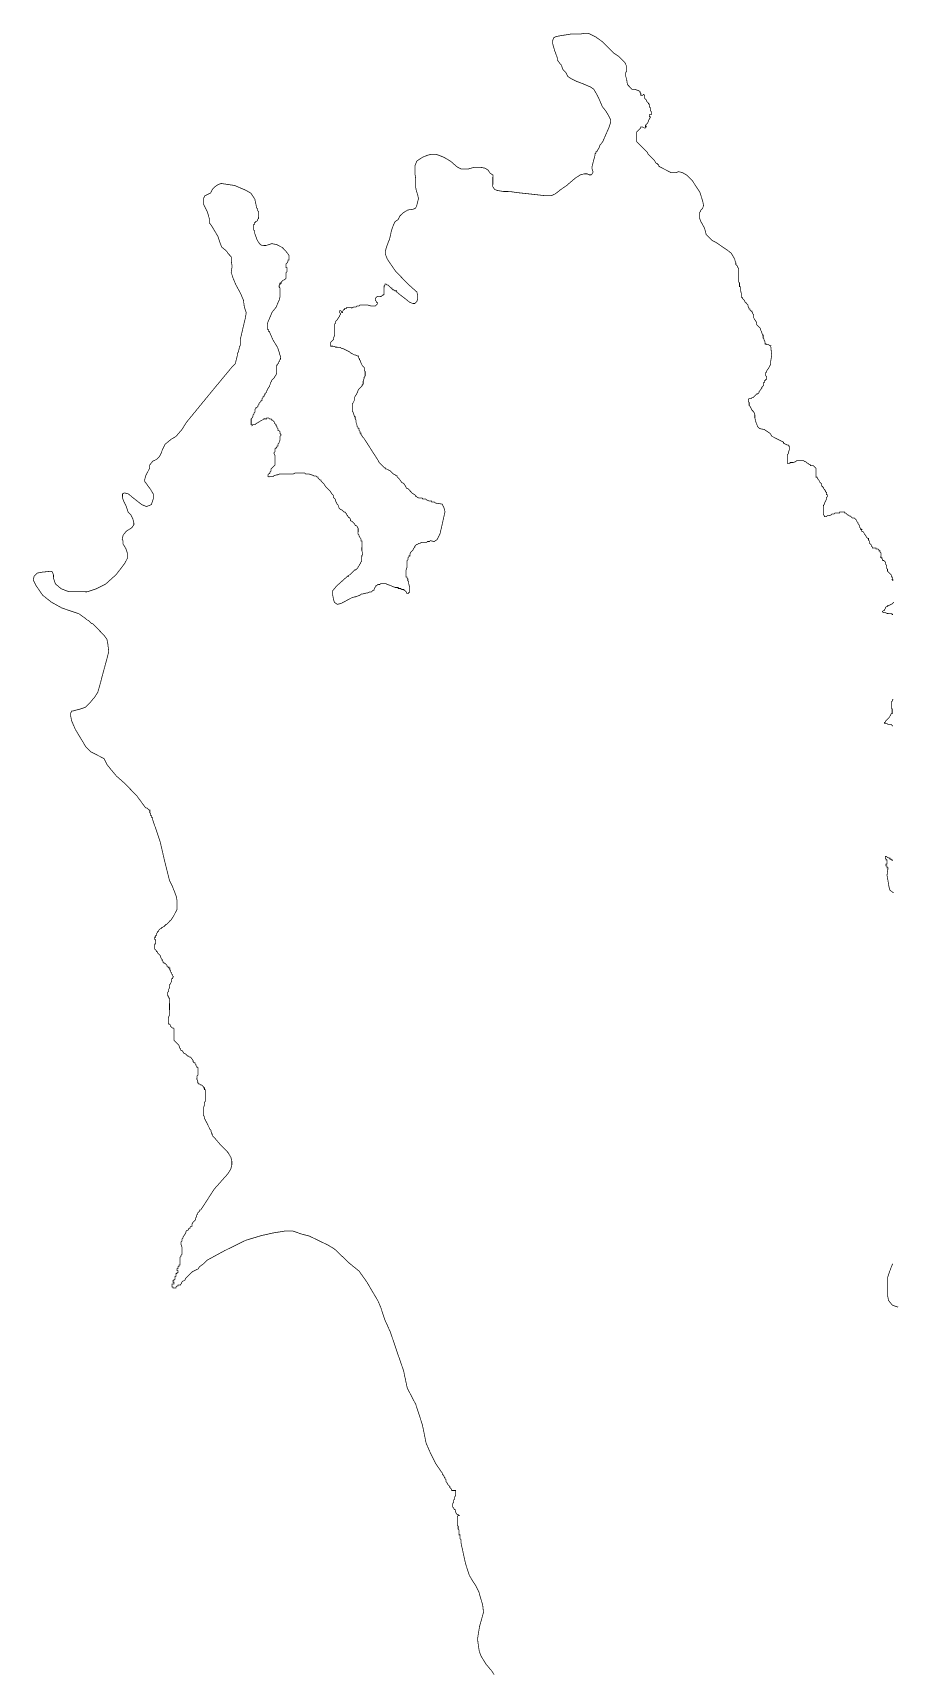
# Model space of a CAD drawing. Header units: metres. Extents: x 290190 to 339802, y 1811045 to 1991312.
# Drawn here: x 319819 to 323416, y 1824984 to 1831858 of the extents above; entities that cross this region are included whole.
import ezdxf

# ---------------------------------------------------------------- set-up
doc = ezdxf.new("R2010")
doc.units = ezdxf.units.M
doc.header["$MEASUREMENT"] = 0
doc.layers.add('HAZARDS LINE', color=1, linetype='Continuous')

msp = doc.modelspace()

# ---------------------------------------------------------------- linework, layer by layer
at = {"layer": 'HAZARDS LINE', "lineweight": 18, "const_width": 3.02}
for points in [[(321750.3, 1824985.9), (321739.7, 1825002.1), (321715.7, 1825030.5), (321695.8, 1825062.9), (321687.9, 1825083.1), (321684.1, 1825107.3), (321680.3, 1825135.6), (321688.7, 1825187.9), (321701.2, 1825232.2), (321705.3, 1825248.3), (321701.6, 1825280.5), (321693.7, 1825304.8), (321685.9, 1825333.1), (321673.9, 1825357.4), (321658, 1825381.7), (321646.1, 1825401.9), (321630.3, 1825450.4), (321610.9, 1825539.3), (321611, 1825551.4), (321607, 1825555.4), (321607.1, 1825571.6), (321603.1, 1825571.6), (321603.2, 1825591.8), (321599.2, 1825595.8), (321599.3, 1825607.9), (321595.3, 1825612), (321595.6, 1825648.3), (321599.7, 1825652.3), (321603.7, 1825652.2), (321599.7, 1825656.3), (321595.7, 1825656.3), (321591.7, 1825660.4), (321587.7, 1825668.5), (321587.8, 1825676.5), (321583.7, 1825676.6), (321579.8, 1825684.7), (321575.8, 1825688.7), (321575.9, 1825700.8), (321580, 1825708.9), (321580, 1825716.9), (321584.1, 1825720.9), (321584.2, 1825729), (321588.3, 1825737), (321588.4, 1825757.2), (321572.3, 1825757.3), (321572.3, 1825761.3), (321568.3, 1825765.4), (321564.3, 1825769.5), (321564.4, 1825773.5), (321560.4, 1825777.6), (321556.4, 1825781.6), (321552.4, 1825789.7), (321548.4, 1825793.8), (321548.5, 1825801.8), (321544.5, 1825805.9), (321544.5, 1825809.9), (321540.5, 1825814), (321540.5, 1825818), (321536.5, 1825822.1), (321532.5, 1825826.2), (321532.6, 1825830.2), (321504.7, 1825870.7), (321480.9, 1825919.3), (321465, 1825955.7), (321449.5, 1826032.4), (321421.9, 1826117.3), (321386.2, 1826186.1), (321370.7, 1826258.8), (321347, 1826327.5), (321315.5, 1826420.5), (321291.7, 1826473.1), (321276, 1826521.6), (321264.1, 1826549.9), (321216.4, 1826630.9), (321184.5, 1826675.5), (321144.4, 1826708.1), (321080.4, 1826769.1), (321052.3, 1826785.4), (320976, 1826822.3), (320943.8, 1826830.6), (320907.7, 1826843), (320875.4, 1826843.3), (320827, 1826835.6), (320774.5, 1826823.9), (320709.8, 1826804.3), (320620.8, 1826760.6), (320547.9, 1826720.9), (320539.8, 1826712.9), (320531.7, 1826704.9), (320515.5, 1826692.9), (320511.4, 1826684.9), (320487.1, 1826673), (320483, 1826669), (320479, 1826665), (320470.8, 1826657), (320466.8, 1826653), (320458.7, 1826645), (320454.6, 1826636.9), (320446.5, 1826633), (320442.4, 1826629), (320442.4, 1826624.9), (320438.3, 1826620.9), (320438.3, 1826616.9), (320426.2, 1826617), (320426.2, 1826613), (320422.1, 1826613), (320418.1, 1826609), (320418, 1826605), (320405.9, 1826605.1), (320406, 1826609.1), (320401.9, 1826609.1), (320402, 1826621.2), (320410.1, 1826621.2), (320410.2, 1826629.2), (320406.1, 1826629.2), (320406.2, 1826637.3), (320410.2, 1826637.3), (320410.3, 1826641.3), (320414.3, 1826641.3), (320414.4, 1826653.4), (320418.4, 1826653.3), (320418.5, 1826665.4), (320422.5, 1826665.4), (320422.6, 1826669.4), (320426.6, 1826669.4), (320426.7, 1826677.5), (320422.6, 1826677.5), (320422.7, 1826685.6), (320426.7, 1826685.5), (320426.8, 1826693.6), (320430.8, 1826693.6), (320430.9, 1826701.6), (320434.9, 1826701.6), (320435.2, 1826733.8), (320439.2, 1826737.8), (320439.3, 1826741.9), (320443.3, 1826745.9), (320443.5, 1826774.1), (320439.6, 1826786.2), (320439.7, 1826798.3), (320443.8, 1826802.3), (320443.8, 1826810.4), (320447.9, 1826814.4), (320447.9, 1826818.4), (320456.1, 1826830.4), (320460.2, 1826838.5), (320460.2, 1826842.5), (320464.3, 1826846.5), (320468.3, 1826846.5), (320472.4, 1826854.5), (320476.4, 1826854.5), (320476.5, 1826858.5), (320480.5, 1826862.5), (320484.6, 1826862.5), (320484.6, 1826870.5), (320488.7, 1826878.6), (320492.8, 1826882.6), (320500.9, 1826890.6), (320501, 1826898.6), (320505.1, 1826906.7), (320505.1, 1826910.7), (320509.1, 1826914.7), (320509.2, 1826918.7), (320513.2, 1826922.7), (320517.3, 1826926.7), (320517.3, 1826930.7), (320521.4, 1826930.7), (320578.5, 1827019), (320635.4, 1827083), (320647.7, 1827103.1), (320651.8, 1827119.2), (320652, 1827135.3), (320648.1, 1827151.5), (320636.1, 1827171.7), (320620.1, 1827188), (320604.1, 1827204.2), (320580.2, 1827232.6), (320572.2, 1827240.8), (320572.2, 1827244.8), (320568.2, 1827248.8), (320568.2, 1827252.9), (320564.3, 1827261), (320564.3, 1827265), (320560.3, 1827269.1), (320548.4, 1827293.4), (320544.4, 1827301.4), (320540.4, 1827305.5), (320540.5, 1827309.5), (320536.5, 1827313.6), (320536.5, 1827321.7), (320532.6, 1827329.8), (320532.8, 1827358), (320536.9, 1827370), (320537, 1827382.1), (320541.1, 1827386.1), (320541.5, 1827434.5), (320537.4, 1827434.5), (320537.5, 1827442.6), (320533.5, 1827442.6), (320533.5, 1827446.7), (320529.5, 1827450.7), (320525.5, 1827454.8), (320521.5, 1827454.8), (320517.5, 1827458.9), (320513.4, 1827458.9), (320513.5, 1827463), (320509.4, 1827463), (320509.5, 1827471), (320505.5, 1827479.1), (320505.6, 1827491.2), (320509.7, 1827495.2), (320509.9, 1827527.5), (320505.9, 1827527.5), (320505.9, 1827531.6), (320501.9, 1827535.6), (320502, 1827539.6), (320498, 1827543.7), (320498, 1827547.7), (320494, 1827547.8), (320490, 1827551.8), (320490, 1827555.9), (320482, 1827568), (320478, 1827572.1), (320474, 1827572.1), (320470, 1827576.2), (320466, 1827576.2), (320458, 1827584.3), (320450, 1827588.4), (320446, 1827596.5), (320438, 1827600.6), (320438, 1827604.7), (320434, 1827608.7), (320430.1, 1827620.8), (320426.1, 1827624.9), (320418.1, 1827633), (320414.1, 1827637.1), (320410.1, 1827641.2), (320410.4, 1827689.5), (320406.4, 1827693.6), (320402.4, 1827693.6), (320394.4, 1827701.8), (320394.4, 1827705.8), (320390.4, 1827709.9), (320386.4, 1827709.9), (320386.6, 1827738.1), (320390.7, 1827746.1), (320391.3, 1827818.7), (320387.3, 1827818.7), (320387.3, 1827826.8), (320383.3, 1827826.8), (320383.4, 1827843), (320387.5, 1827847), (320387.6, 1827855), (320391.7, 1827863), (320391.7, 1827875.1), (320395.8, 1827879.1), (320399.9, 1827891.2), (320400, 1827899.3), (320404, 1827899.2), (320404.1, 1827903.3), (320408.1, 1827907.3), (320404.1, 1827911.3), (320404.2, 1827915.4), (320400.2, 1827919.4), (320400.2, 1827923.5), (320396.2, 1827927.5), (320396.3, 1827935.6), (320392.2, 1827935.6), (320392.3, 1827943.7), (320388.3, 1827943.7), (320388.3, 1827947.7), (320384.3, 1827947.8), (320380.3, 1827951.8), (320380.3, 1827955.9), (320376.3, 1827959.9), (320372.3, 1827964), (320368.3, 1827964), (320368.3, 1827968.1), (320364.3, 1827968.1), (320364.3, 1827972.1), (320360.3, 1827976.2), (320360.3, 1827980.2), (320356.3, 1827984.3), (320352.4, 1827992.4), (320352.4, 1827996.4), (320348.4, 1828000.5), (320340.4, 1828008.6), (320340.4, 1828012.6), (320336.4, 1828012.7), (320336.4, 1828016.7), (320332.4, 1828020.7), (320328.4, 1828024.8), (320328.6, 1828045), (320332.6, 1828044.9), (320332.7, 1828061.1), (320328.7, 1828065.1), (320328.8, 1828073.2), (320332.8, 1828073.2), (320332.9, 1828081.2), (320336.9, 1828081.2), (320337, 1828089.2), (320341.1, 1828093.2), (320341.1, 1828097.3), (320345.1, 1828097.2), (320345.2, 1828101.3), (320349.2, 1828105.3), (320353.3, 1828109.3), (320357.3, 1828109.2), (320357.3, 1828113.3), (320361.4, 1828113.2), (320365.4, 1828117.2), (320369.5, 1828117.2), (320369.5, 1828121.2), (320373.5, 1828121.2), (320373.6, 1828125.2), (320377.6, 1828125.2), (320381.7, 1828129.2), (320389.8, 1828137.2), (320389.8, 1828141.2), (320393.8, 1828141.2), (320397.9, 1828145.2), (320410.2, 1828165.3), (320414.2, 1828173.3), (320422.4, 1828189.4), (320422.7, 1828225.7), (320418.8, 1828245.8), (320403, 1828286.3), (320391.1, 1828310.6), (320371.6, 1828387.3), (320352.1, 1828472.1), (320320.6, 1828565.1), (320320.6, 1828573.2), (320316.6, 1828573.2), (320316.7, 1828581.3), (320312.7, 1828581.3), (320312.7, 1828589.4), (320308.7, 1828593.4), (320308.8, 1828605.5), (320304.8, 1828605.6), (320300.8, 1828609.6), (320296.8, 1828613.7), (320292.8, 1828613.7), (320288.8, 1828617.8), (320252.9, 1828666.4), (320200.9, 1828719.3), (320168.8, 1828747.7), (320144.9, 1828776.1), (320128.9, 1828796.4), (320117, 1828820.7), (320101, 1828828.9), (320076.9, 1828841.2), (320060.8, 1828849.4), (320040.8, 1828869.7), (320028.9, 1828889.9), (319997, 1828942.6), (319981.2, 1828979), (319977.3, 1828999.2), (319977.4, 1829011.3), (319981.5, 1829019.3), (319985.6, 1829019.3), (319997.7, 1829023.2), (320013.8, 1829027.1), (320038.1, 1829035), (320058.4, 1829055), (320078.7, 1829079), (320091, 1829099.1), (320099.3, 1829127.3), (320107.6, 1829159.4), (320128.3, 1829235.9), (320136.7, 1829268.1), (320132.9, 1829300.3), (320129, 1829320.5), (320117, 1829336.8), (320073.1, 1829381.5), (320069.1, 1829385.5), (320065, 1829385.5), (320057, 1829393.7), (320053, 1829397.7), (320045, 1829401.8), (320041, 1829405.9), (320012.9, 1829426.3), (319964.7, 1829442.8), (319940.6, 1829451), (319896.4, 1829475.6), (319860.4, 1829504.1), (319832.5, 1829544.6), (319820.6, 1829568.9), (319824.7, 1829585), (319836.9, 1829597), (319857.1, 1829600.9), (319893.4, 1829604.6), (319897.4, 1829604.6), (319901.4, 1829600.5), (319905.4, 1829588.4), (319905.3, 1829576.3), (319913.2, 1829552), (319937.2, 1829531.7), (319969.3, 1829519.3), (320045.9, 1829518.7), (320082.3, 1829530.6), (320122.8, 1829550.4), (320167.4, 1829590.4), (320204.1, 1829638.4), (320216.4, 1829662.5), (320216.4, 1829674.6), (320208.6, 1829698.9), (320196.6, 1829719.1), (320196.7, 1829731.2), (320192.8, 1829739.3), (320196.9, 1829755.4), (320209.1, 1829771.5), (320233.5, 1829787.4), (320241.6, 1829799.4), (320241.7, 1829807.5), (320237.8, 1829823.6), (320229.8, 1829839.8), (320217.8, 1829852), (320210, 1829876.3), (320198.1, 1829900.6), (320194.1, 1829912.7), (320194.3, 1829928.8), (320202.4, 1829932.8), (320218.4, 1829928.6), (320238.5, 1829912.3), (320274.5, 1829883.8), (320294.6, 1829875.6), (320314.8, 1829883.5), (320323.1, 1829907.6), (320323.2, 1829927.8), (320311.3, 1829948), (320287.4, 1829980.5), (320287.4, 1829988.5), (320291.6, 1830004.6), (320308, 1830036.8), (320308.1, 1830048.9), (320320.3, 1830064.9), (320336.5, 1830072.8), (320348.7, 1830084.8), (320356.9, 1830100.9), (320361, 1830112.9), (320373.3, 1830137), (320397.6, 1830157), (320417.9, 1830168.9), (320442.3, 1830197), (320462.7, 1830229.1), (320564.4, 1830353.2), (320654, 1830461.4), (320666.1, 1830473.4), (320674.5, 1830505.6), (320674.5, 1830513.6), (320678.6, 1830521.7), (320682.8, 1830537.8), (320682.8, 1830541.8), (320686.9, 1830549.8), (320687.1, 1830574), (320707.9, 1830662.6), (320712.2, 1830686.7), (320704.3, 1830711), (320700.5, 1830739.2), (320688.6, 1830767.5), (320668.7, 1830804), (320656.9, 1830832.3), (320649, 1830856.5), (320653.2, 1830880.7), (320649.4, 1830904.9), (320649.5, 1830921), (320637.5, 1830933.2), (320629.5, 1830945.4), (320609.5, 1830961.7), (320601.6, 1830981.9), (320593.7, 1831006.1), (320569.9, 1831046.6), (320557.9, 1831062.9), (320558, 1831079), (320550.2, 1831107.3), (320534.3, 1831139.7), (320534.6, 1831167.9), (320538.6, 1831175.9), (320546.7, 1831179.9), (320562.9, 1831187.8), (320571.1, 1831203.9), (320583.3, 1831215.9), (320595.5, 1831223.8), (320607.6, 1831227.8), (320664, 1831219.3), (320712.2, 1831198.7), (320732.2, 1831186.5), (320748.2, 1831162.2), (320755.9, 1831125.8), (320759.9, 1831121.8), (320759.9, 1831113.7), (320763.9, 1831109.6), (320763.6, 1831081.4), (320759.6, 1831077.4), (320759.5, 1831073.4), (320755.5, 1831069.4), (320751.5, 1831069.4), (320751.4, 1831065.4), (320747.4, 1831065.4), (320747.3, 1831057.3), (320743.3, 1831057.4), (320743.1, 1831033.2), (320747.1, 1831029.1), (320747, 1831021.1), (320758.9, 1830988.7), (320770.8, 1830972.5), (320778.9, 1830968.4), (320795, 1830968.3), (320819.2, 1830976.1), (320839.4, 1830972), (320863.5, 1830959.7), (320875.5, 1830947.5), (320891.4, 1830927.2), (320891.3, 1830907), (320887.2, 1830907.1), (320887.2, 1830903), (320883.1, 1830895), (320879, 1830891), (320878.9, 1830874.9), (320882.9, 1830874.9), (320882.8, 1830858.7), (320878.8, 1830854.7), (320878.6, 1830830.5), (320874.5, 1830826.5), (320866.4, 1830822.6), (320858.3, 1830814.6), (320858.3, 1830810.5), (320854.2, 1830810.6), (320854.2, 1830806.5), (320850.2, 1830806.6), (320850.1, 1830794.5), (320854.1, 1830790.4), (320853.8, 1830754.1), (320849.6, 1830738), (320845.5, 1830730), (320837.3, 1830709.9), (320821, 1830689.9), (320800.5, 1830641.7), (320800.3, 1830617.5), (320804.3, 1830617.4), (320804.3, 1830609.4), (320808.3, 1830609.4), (320824.1, 1830572.9), (320844, 1830540.5), (320851.9, 1830516.3), (320851.9, 1830512.2), (320855.8, 1830504.2), (320855.7, 1830492.1), (320851.7, 1830488.1), (320851.7, 1830484), (320847.6, 1830480), (320847.6, 1830476), (320843.5, 1830472), (320843.5, 1830468), (320839.4, 1830468), (320839.1, 1830431.7), (320835.1, 1830423.7), (320831, 1830419.7), (320831, 1830415.7), (320826.9, 1830411.7), (320818.8, 1830403.7), (320818.7, 1830399.6), (320814.7, 1830395.6), (320814.6, 1830391.6), (320810.6, 1830383.6), (320810.5, 1830379.5), (320806.5, 1830375.5), (320802.4, 1830367.5), (320798.3, 1830359.5), (320798.2, 1830355.4), (320794.2, 1830351.4), (320790.1, 1830347.4), (320790.1, 1830343.4), (320786, 1830339.4), (320786, 1830335.4), (320782, 1830335.4), (320781.9, 1830331.4), (320777.9, 1830327.4), (320777.8, 1830319.3), (320773.8, 1830319.3), (320773.7, 1830315.3), (320769.7, 1830311.3), (320765.6, 1830307.3), (320765.6, 1830303.3), (320761.5, 1830299.3), (320761.5, 1830295.3), (320757.4, 1830291.3), (320753.4, 1830291.3), (320753.4, 1830287.3), (320749.3, 1830283.3), (320749.2, 1830271.2), (320745.1, 1830267.2), (320745.1, 1830263.1), (320741, 1830259.1), (320741, 1830255.1), (320736.9, 1830247.1), (320732.9, 1830243.1), (320732.7, 1830218.9), (320736.7, 1830218.8), (320736.7, 1830214.8), (320740.7, 1830218.8), (320748.8, 1830218.8), (320752.9, 1830222.7), (320760.9, 1830226.7), (320773.1, 1830234.7), (320781.2, 1830238.7), (320785.3, 1830242.7), (320797.4, 1830242.6), (320797.4, 1830246.6), (320805.4, 1830246.5), (320809.4, 1830242.5), (320817.5, 1830242.4), (320817.5, 1830238.4), (320821.5, 1830238.3), (320825.5, 1830234.3), (320829.5, 1830230.2), (320829.5, 1830226.2), (320837.5, 1830218.1), (320837.4, 1830214), (320841.4, 1830210), (320841.4, 1830205.9), (320845.4, 1830201.9), (320845.3, 1830193.8), (320849.4, 1830193.8), (320853.4, 1830189.7), (320853.3, 1830181.6), (320857.3, 1830177.6), (320857.3, 1830173.5), (320853.2, 1830169.5), (320853.1, 1830153.4), (320849, 1830141.4), (320844.9, 1830137.4), (320844.8, 1830129.3), (320840.8, 1830129.3), (320840.8, 1830125.3), (320836.7, 1830121.3), (320836.7, 1830117.3), (320832.6, 1830117.3), (320832.5, 1830105.2), (320828.5, 1830101.2), (320828.5, 1830097.2), (320832.4, 1830089.1), (320832.1, 1830048.8), (320828, 1830044.8), (320819.9, 1830036.8), (320815.9, 1830032.8), (320815.8, 1830024.7), (320811.7, 1830020.7), (320811.7, 1830016.7), (320807.6, 1830012.7), (320803.6, 1830008.7), (320803.5, 1830000.6), (320807.5, 1830000.6), (320823.7, 1830000.5), (320827.7, 1830004.5), (320839.8, 1830008.4), (320843.9, 1830008.4), (320852, 1830012.3), (320908.4, 1830011.9), (320916.5, 1830015.8), (320956.8, 1830015.5), (320960.8, 1830011.5), (320976.9, 1830011.3), (320989, 1830007.2), (320997, 1830003.1), (321005.1, 1830003.1), (321009.1, 1829999), (321013.1, 1829999), (321013.1, 1829994.9), (321017.1, 1829990.9), (321021.1, 1829986.8), (321025.1, 1829986.8), (321025.1, 1829982.7), (321033.1, 1829974.6), (321037.1, 1829970.6), (321045, 1829958.4), (321053, 1829950.3), (321057, 1829946.2), (321061, 1829942.1), (321065, 1829938.1), (321069, 1829930), (321073, 1829925.9), (321077, 1829921.9), (321076.9, 1829913.8), (321080.9, 1829909.7), (321084.9, 1829905.7), (321084.9, 1829901.6), (321092.8, 1829885.4), (321096.8, 1829881.4), (321100.8, 1829869.3), (321104.8, 1829865.2), (321112.8, 1829861.1), (321120.8, 1829853), (321124.8, 1829852.9), (321132.8, 1829844.8), (321132.8, 1829840.8), (321136.8, 1829836.7), (321140.8, 1829828.6), (321144.8, 1829828.6), (321148.8, 1829820.5), (321148.7, 1829816.5), (321156.8, 1829812.4), (321160.8, 1829808.3), (321164.8, 1829804.2), (321168.7, 1829796.2), (321172.8, 1829796.1), (321176.8, 1829792.1), (321180.7, 1829784), (321180.7, 1829779.9), (321180.6, 1829767.8), (321180.5, 1829759.8), (321184.5, 1829755.7), (321184.5, 1829751.7), (321192.5, 1829739.5), (321192.4, 1829731.5), (321196.4, 1829731.4), (321196.4, 1829723.4), (321196.3, 1829719.3), (321196.3, 1829715.3), (321196.2, 1829707.2), (321196.1, 1829695.1), (321196.1, 1829691.1), (321200, 1829679), (321200, 1829675), (321196, 1829671), (321195.9, 1829658.9), (321195.8, 1829654.8), (321195.8, 1829650.8), (321195.8, 1829646.8), (321191.7, 1829642.8), (321191.7, 1829638.7), (321187.6, 1829634.7), (321183.5, 1829626.7), (321179.5, 1829622.7), (321179.4, 1829618.7), (321175.4, 1829614.7), (321171.3, 1829610.7), (321167.3, 1829610.7), (321163.2, 1829606.7), (321159.1, 1829602.7), (321155.1, 1829598.7), (321147, 1829590.7), (321138.9, 1829586.7), (321138.8, 1829582.7), (321134.8, 1829582.7), (321090.1, 1829542.8), (321073.9, 1829522.7), (321073.7, 1829506.6), (321077.6, 1829486.4), (321081.5, 1829474.3), (321093.6, 1829466.2), (321109.7, 1829470.1), (321146.2, 1829489.9), (321154.3, 1829493.9), (321166.4, 1829497.8), (321170.4, 1829497.8), (321190.6, 1829505.7), (321194.7, 1829509.7), (321198.7, 1829509.7), (321214.9, 1829513.6), (321218.9, 1829513.5), (321227, 1829517.5), (321231, 1829517.5), (321235.1, 1829517.4), (321239.1, 1829521.4), (321243.2, 1829525.4), (321247.2, 1829525.4), (321247.2, 1829529.4), (321251.3, 1829537.5), (321255.4, 1829541.5), (321255.4, 1829545.5), (321259.5, 1829545.5), (321263.5, 1829549.5), (321267.6, 1829549.4), (321271.6, 1829549.4), (321275.6, 1829553.4), (321279.7, 1829553.4), (321283.7, 1829553.4), (321287.7, 1829553.3), (321291.8, 1829553.3), (321295.8, 1829553.3), (321303.8, 1829549.2), (321315.9, 1829545), (321336, 1829536.8), (321348.1, 1829536.7), (321348, 1829532.7), (321356.1, 1829532.6), (321360.1, 1829532.6), (321360.1, 1829528.6), (321364.1, 1829528.5), (321372.2, 1829528.5), (321372.2, 1829524.4), (321376.2, 1829524.4), (321380.2, 1829520.3), (321384.2, 1829516.3), (321384.2, 1829512.2), (321388.2, 1829512.2), (321392.2, 1829512.2), (321392.3, 1829516.2), (321396.3, 1829516.2), (321396.3, 1829520.2), (321396.4, 1829524.2), (321396.4, 1829528.3), (321396.4, 1829536.3), (321392.5, 1829552.5), (321392.6, 1829556.5), (321392.6, 1829560.6), (321388.6, 1829564.6), (321388.6, 1829568.7), (321388.7, 1829572.7), (321384.7, 1829576.7), (321384.7, 1829580.8), (321380.7, 1829580.8), (321380.7, 1829584.8), (321380.7, 1829588.9), (321380.8, 1829592.9), (321380.8, 1829596.9), (321380.9, 1829609), (321385, 1829621.1), (321385.2, 1829641.2), (321385.2, 1829649.3), (321389.3, 1829653.3), (321389.3, 1829657.3), (321389.4, 1829661.4), (321393.4, 1829665.4), (321393.5, 1829669.4), (321397.5, 1829669.4), (321397.6, 1829677.4), (321401.6, 1829685.5), (321409.8, 1829693.5), (321413.9, 1829701.5), (321417.9, 1829705.5), (321418, 1829709.5), (321422, 1829713.5), (321426.1, 1829717.5), (321430.1, 1829717.5), (321434.2, 1829721.5), (321438.2, 1829721.5), (321446.3, 1829725.4), (321450.3, 1829725.4), (321454.4, 1829725.4), (321458.4, 1829725.3), (321462.4, 1829725.3), (321466.5, 1829725.3), (321470.5, 1829729.3), (321478.6, 1829729.2), (321482.6, 1829733.2), (321498.7, 1829729.1), (321510.9, 1829737), (321523.2, 1829761.1), (321531.5, 1829797.3), (321544.1, 1829853.7), (321540.2, 1829869.8), (321532.2, 1829886), (321504, 1829890.3), (321500, 1829894.3), (321496, 1829894.4), (321487.9, 1829894.4), (321488, 1829898.5), (321479.9, 1829898.5), (321467.9, 1829902.7), (321463.9, 1829906.7), (321459.8, 1829906.8), (321455.8, 1829906.8), (321451.8, 1829906.8), (321447.8, 1829910.9), (321443.7, 1829910.9), (321439.7, 1829910.9), (321435.7, 1829911), (321427.6, 1829915.1), (321423.6, 1829919.1), (321419.6, 1829919.2), (321419.6, 1829923.2), (321407.6, 1829931.4), (321403.6, 1829935.4), (321399.6, 1829939.5), (321391.6, 1829947.6), (321387.6, 1829951.7), (321383.6, 1829951.7), (321379.6, 1829959.8), (321371.7, 1829972), (321363.6, 1829976), (321351.7, 1829992.3), (321343.7, 1830000.4), (321343.7, 1830004.4), (321339.7, 1830004.5), (321335.7, 1830008.5), (321327.6, 1830012.6), (321315.6, 1830024.8), (321307.6, 1830028.9), (321299.6, 1830033), (321295.5, 1830033), (321295.6, 1830037.1), (321291.5, 1830037.1), (321279.6, 1830049.3), (321275.6, 1830053.3), (321271.6, 1830057.4), (321267.6, 1830061.5), (321263.6, 1830069.6), (321211.8, 1830150.6), (321203.9, 1830162.8), (321199.9, 1830166.8), (321191.9, 1830179), (321191.9, 1830183), (321187.9, 1830183), (321188, 1830191.1), (321184, 1830195.2), (321184, 1830203.2), (321180, 1830203.3), (321180, 1830207.3), (321176, 1830211.4), (321176.1, 1830215.4), (321172.1, 1830227.5), (321172.2, 1830235.6), (321168.2, 1830243.7), (321168.2, 1830247.7), (321168.3, 1830251.7), (321164.2, 1830251.8), (321164.3, 1830255.8), (321160.3, 1830267.9), (321156.4, 1830276), (321156.4, 1830280), (321156.4, 1830284.1), (321156.5, 1830288.1), (321156.5, 1830292.1), (321156.5, 1830296.2), (321156.6, 1830304.2), (321160.7, 1830312.3), (321164.8, 1830320.3), (321164.8, 1830328.4), (321169, 1830340.4), (321173, 1830344.4), (321177.1, 1830352.5), (321181.3, 1830364.5), (321185.3, 1830368.5), (321193.4, 1830376.5), (321197.5, 1830380.5), (321197.5, 1830384.5), (321201.6, 1830388.5), (321201.6, 1830392.6), (321201.7, 1830400.6), (321205.8, 1830412.7), (321205.9, 1830416.7), (321209.9, 1830420.7), (321210, 1830428.8), (321210, 1830436.9), (321210.1, 1830440.9), (321206.1, 1830445), (321206.1, 1830449), (321206.2, 1830457.1), (321202.2, 1830461.1), (321198.2, 1830465.2), (321194.2, 1830473.3), (321190.2, 1830481.4), (321190.3, 1830485.4), (321186.3, 1830489.5), (321186.3, 1830493.5), (321182.3, 1830497.6), (321182.3, 1830501.6), (321182.4, 1830505.6), (321178.3, 1830505.6), (321170.3, 1830509.7), (321166.3, 1830509.8), (321158.2, 1830513.9), (321150.2, 1830518), (321146.2, 1830522), (321130.2, 1830530.2), (321114.1, 1830538.4), (321110.1, 1830538.4), (321106.1, 1830542.5), (321102, 1830542.5), (321094, 1830542.6), (321089.9, 1830542.6), (321085.9, 1830542.7), (321081.9, 1830546.7), (321073.9, 1830546.8), (321069.8, 1830546.8), (321065.8, 1830546.9), (321065.8, 1830550.9), (321065.9, 1830554.9), (321065.9, 1830558.9), (321065.9, 1830563), (321070, 1830567), (321074, 1830571), (321078.1, 1830575), (321078.2, 1830583), (321082.3, 1830591.1), (321082.3, 1830595.1), (321082.3, 1830599.1), (321082.4, 1830603.2), (321082.4, 1830607.2), (321082.4, 1830611.2), (321082.5, 1830615.3), (321082.5, 1830619.3), (321082.5, 1830623.3), (321082.5, 1830627.4), (321082.6, 1830631.4), (321082.6, 1830639.4), (321086.7, 1830643.4), (321086.8, 1830651.5), (321090.8, 1830655.5), (321094.9, 1830659.5), (321099, 1830667.5), (321103.1, 1830671.5), (321103.1, 1830675.6), (321107.1, 1830679.6), (321107.2, 1830683.6), (321103.2, 1830687.7), (321103.2, 1830691.7), (321103.2, 1830695.7), (321107.3, 1830695.7), (321111.3, 1830691.6), (321111.2, 1830687.6), (321115.3, 1830687.6), (321115.3, 1830691.6), (321119.4, 1830699.6), (321123.4, 1830699.6), (321123.5, 1830703.6), (321131.5, 1830703.6), (321131.6, 1830707.6), (321135.6, 1830707.6), (321139.6, 1830707.5), (321147.7, 1830707.5), (321155.7, 1830707.4), (321163.8, 1830711.4), (321167.9, 1830711.3), (321171.9, 1830711.3), (321176, 1830715.3), (321180, 1830715.3), (321184, 1830715.2), (321188.1, 1830719.2), (321192.1, 1830719.2), (321196.1, 1830719.2), (321200.2, 1830719.2), (321204.2, 1830719.1), (321208.2, 1830719.1), (321212.3, 1830719.1), (321216.3, 1830719), (321220.3, 1830719), (321236.4, 1830714.8), (321244.5, 1830714.8), (321248.5, 1830714.7), (321252.5, 1830714.7), (321256.6, 1830718.7), (321260.7, 1830722.7), (321260.7, 1830726.7), (321260.7, 1830730.8), (321256.7, 1830730.8), (321256.7, 1830734.8), (321252.7, 1830738.9), (321252.8, 1830742.9), (321252.8, 1830747), (321256.9, 1830751), (321260.9, 1830755), (321264.9, 1830754.9), (321269, 1830754.9), (321273, 1830754.9), (321277, 1830754.8), (321281.1, 1830758.8), (321285.1, 1830758.8), (321285.2, 1830762.8), (321289.2, 1830762.8), (321289.2, 1830766.8), (321289.3, 1830770.9), (321289.3, 1830774.9), (321289.4, 1830787), (321289.4, 1830791), (321289.5, 1830795.1), (321289.5, 1830799.1), (321293.5, 1830803.1), (321293.6, 1830807.1), (321297.6, 1830807.1), (321301.6, 1830803), (321305.6, 1830803), (321309.6, 1830798.9), (321313.6, 1830794.9), (321317.6, 1830790.8), (321321.7, 1830790.8), (321321.6, 1830786.7), (321325.6, 1830782.7), (321329.7, 1830782.6), (321333.7, 1830778.6), (321337.7, 1830778.5), (321341.7, 1830778.5), (321341.7, 1830774.5), (321345.7, 1830770.4), (321397.8, 1830729.7), (321409.8, 1830725.6), (321417.9, 1830725.5), (321426, 1830733.5), (321430.1, 1830745.6), (321430.2, 1830757.7), (321426.3, 1830773.8), (321394.3, 1830802.3), (321338.3, 1830859.2), (321310.4, 1830899.7), (321302.5, 1830911.9), (321294.6, 1830932.1), (321294.7, 1830944.2), (321298.8, 1830960.3), (321302.9, 1830972.3), (321311.2, 1830992.4), (321315.3, 1831008.5), (321319.5, 1831028.7), (321327.8, 1831052.8), (321335.9, 1831068.8), (321348.1, 1831076.8), (321356.3, 1831092.9), (321368.5, 1831104.9), (321388.7, 1831116.8), (321412.9, 1831120.6), (321421, 1831124.6), (321425.1, 1831132.6), (321433.4, 1831164.8), (321429.5, 1831181), (321425.6, 1831193.1), (321421.7, 1831209.3), (321422, 1831245.6), (321418.1, 1831269.8), (321418.3, 1831285.9), (321418.4, 1831302), (321426.6, 1831322.1), (321450.9, 1831338.1), (321471.1, 1831346), (321487.3, 1831349.9), (321507.5, 1831349.7), (321519.5, 1831345.6), (321539.6, 1831337.4), (321567.7, 1831321), (321595.7, 1831296.6), (321611.8, 1831288.4), (321640, 1831288.2), (321668.3, 1831296), (321692.5, 1831295.8), (321712.6, 1831291.6), (321724.6, 1831283.5), (321732.6, 1831271.3), (321744.6, 1831263.2), (321744.5, 1831251.1), (321744.4, 1831230.9), (321744.2, 1831214.8), (321752.2, 1831202.6), (321764.3, 1831198.5), (321788.4, 1831194.3), (321816.6, 1831194.1), (321844.8, 1831189.8), (321885.1, 1831185.5), (321925.4, 1831181.1), (321961.6, 1831176.8), (321989.8, 1831176.6), (322006, 1831184.5), (322026.3, 1831200.5), (322054.7, 1831220.4), (322087.1, 1831248.4), (322111.4, 1831264.3), (322127.6, 1831268.2), (322139.7, 1831268.1), (322147.7, 1831264), (322155.8, 1831264), (322159.8, 1831268), (322163.9, 1831276), (322160, 1831288.1), (322160.1, 1831300.2), (322172.6, 1831348.5), (322172.6, 1831352.5), (322176.7, 1831356.5), (322176.7, 1831360.6), (322180.7, 1831360.5), (322180.8, 1831364.6), (322188.9, 1831376.6), (322193, 1831388.7), (322197.1, 1831392.7), (322205.3, 1831404.7), (322229.9, 1831460.9), (322238.1, 1831485.1), (322238.2, 1831493.1), (322230.3, 1831509.3), (322218.3, 1831529.6), (322202.4, 1831549.9), (322190.5, 1831578.2), (322178.6, 1831602.4), (322166.7, 1831622.7), (322154.6, 1831630.9), (322126.5, 1831643.2), (322094.4, 1831655.5), (322070.3, 1831667.8), (322058.2, 1831676), (322050.3, 1831692.2), (322038.3, 1831704.3), (322030.4, 1831724.6), (322026.4, 1831728.6), (322014.4, 1831744.8), (322014.5, 1831752.9), (322002.7, 1831785.3), (321994.8, 1831813.5), (321994.9, 1831825.6), (321999, 1831837.7), (322007.1, 1831841.7), (322023.3, 1831845.6), (322071.7, 1831853.3), (322108, 1831853), (322132.2, 1831856.8), (322144.3, 1831856.7), (322152.3, 1831852.6), (322176.4, 1831840.3), (322204.5, 1831820), (322224.5, 1831799.6), (322248.5, 1831775.3), (322272.5, 1831758.9), (322292.5, 1831738.6), (322296.5, 1831734.6), (322300.5, 1831726.5), (322304.5, 1831718.4), (322304.3, 1831702.3), (322304.3, 1831698.2), (322300.2, 1831690.2), (322300.1, 1831678.1), (322304.1, 1831666), (322307.9, 1831641.7), (322323.9, 1831625.5), (322327.9, 1831621.4), (322340, 1831621.3), (322352, 1831617.2), (322360.1, 1831613.1), (322360, 1831609.1), (322364, 1831605), (322364, 1831601), (322364, 1831597), (322368, 1831596.9), (322372, 1831596.9), (322376.1, 1831600.9), (322380.1, 1831596.8), (322380.1, 1831592.8), (322380, 1831588.8), (322380, 1831584.7), (322384, 1831580.7), (322388, 1831576.6), (322388, 1831572.6), (322392, 1831568.5), (322396, 1831564.5), (322395.9, 1831560.4), (322400, 1831560.4), (322399.9, 1831552.3), (322399.9, 1831548.3), (322403.9, 1831544.2), (322403.8, 1831540.2), (322403.8, 1831536.2), (322403.8, 1831532.1), (322407.8, 1831528.1), (322407.7, 1831524), (322407.7, 1831520), (322407.7, 1831516), (322403.7, 1831516), (322399.6, 1831516), (322399.6, 1831512), (322399.6, 1831508), (322403.6, 1831508), (322403.6, 1831503.9), (322399.5, 1831499.9), (322399.5, 1831495.9), (322395.4, 1831491.9), (322395.4, 1831487.9), (322391.3, 1831479.8), (322387.2, 1831475.8), (322383.1, 1831471.8), (322383.1, 1831467.8), (322387.1, 1831467.8), (322387.1, 1831463.7), (322383.1, 1831463.8), (322383.1, 1831459.7), (322379, 1831459.8), (322371, 1831463.9), (322367, 1831463.9), (322362.9, 1831463.9), (322362.9, 1831459.9), (322358.8, 1831455.9), (322354.8, 1831451.9), (322346.6, 1831443.9), (322346.6, 1831431.8), (322346.5, 1831419.7), (322346.3, 1831403.6), (322386.3, 1831362.9), (322390.3, 1831358.9), (322394.3, 1831350.8), (322398.3, 1831346.7), (322402.3, 1831342.7), (322406.3, 1831338.6), (322422.3, 1831322.3), (322426.2, 1831314.3), (322430.2, 1831310.2), (322434.3, 1831310.2), (322434.2, 1831306.1), (322438.3, 1831306.1), (322438.2, 1831302.1), (322442.2, 1831298), (322474.4, 1831281.6), (322490.4, 1831273.4), (322510.6, 1831273.3), (322522.7, 1831277.2), (322538.8, 1831273.1), (322558.9, 1831260.8), (322578.8, 1831240.5), (322610.7, 1831191.9), (322622.5, 1831155.5), (322626.4, 1831135.3), (322622.3, 1831123.2), (322614.1, 1831115.2), (322614.1, 1831111.2), (322610, 1831107.2), (322610, 1831095.1), (322609.9, 1831083), (322613.8, 1831070.9), (322629.7, 1831042.5), (322633.6, 1831030.4), (322637.5, 1831014.2), (322645.5, 1831006.1), (322661.5, 1830989.9), (322677.6, 1830981.7), (322689.6, 1830973.5), (322713.7, 1830957.2), (322725.7, 1830949), (322741.7, 1830936.8), (322753.7, 1830916.6), (322757.6, 1830908.5), (322757.6, 1830904.5), (322761.6, 1830896.4), (322761.5, 1830888.3), (322765.5, 1830884.2), (322769.5, 1830880.2), (322769.5, 1830876.1), (322773.5, 1830872.1), (322773.4, 1830868), (322773.4, 1830864), (322773.3, 1830855.9), (322773.3, 1830851.9), (322773.2, 1830835.8), (322773.1, 1830827.7), (322773.1, 1830823.7), (322773.1, 1830819.7), (322773, 1830815.6), (322777, 1830811.6), (322776.9, 1830799.5), (322776.9, 1830795.4), (322780.9, 1830795.4), (322780.9, 1830791.4), (322780.8, 1830783.3), (322784.7, 1830767.2), (322784.7, 1830759.1), (322784.6, 1830755.1), (322784.6, 1830751), (322788.6, 1830751), (322788.6, 1830747), (322792.6, 1830742.9), (322796.6, 1830738.8), (322800.6, 1830730.8), (322804.6, 1830730.7), (322804.6, 1830726.7), (322808.6, 1830722.6), (322812.6, 1830718.6), (322812.5, 1830714.5), (322816.5, 1830706.4), (322816.5, 1830702.4), (322820.5, 1830702.4), (322820.5, 1830698.3), (322824.5, 1830694.3), (322828.5, 1830694.2), (322828.5, 1830690.2), (322832.5, 1830686.2), (322832.4, 1830682.1), (322836.4, 1830678.1), (322836.4, 1830674), (322836.4, 1830670), (322836.3, 1830666), (322840.3, 1830657.9), (322844.3, 1830653.8), (322848.3, 1830645.7), (322848.2, 1830637.6), (322852.2, 1830633.6), (322856.2, 1830629.5), (322860.2, 1830625.5), (322864.2, 1830621.4), (322864.2, 1830617.4), (322868.1, 1830609.3), (322872.1, 1830597.1), (322872, 1830593.1), (322876.1, 1830593.1), (322876, 1830589), (322876, 1830585), (322876, 1830581), (322880, 1830576.9), (322880, 1830572.9), (322883.9, 1830564.8), (322883.9, 1830560.8), (322883.9, 1830556.7), (322887.9, 1830556.7), (322887.9, 1830552.7), (322891.9, 1830552.6), (322895.9, 1830552.6), (322899.9, 1830552.6), (322903.9, 1830548.5), (322908, 1830548.5), (322907.9, 1830544.5), (322911.7, 1830508.1), (322907.5, 1830484), (322907.4, 1830471.9), (322899.2, 1830455.8), (322891, 1830443.8), (322891, 1830439.8), (322886.9, 1830435.8), (322886.9, 1830431.7), (322886.9, 1830427.7), (322886.8, 1830423.7), (322890.8, 1830419.6), (322890.8, 1830415.6), (322890.8, 1830411.5), (322890.7, 1830407.5), (322886.7, 1830407.5), (322886.7, 1830403.5), (322882.6, 1830403.5), (322882.6, 1830399.5), (322882.6, 1830395.5), (322878.6, 1830395.5), (322878.5, 1830391.5), (322878.5, 1830387.4), (322878.5, 1830383.4), (322874.4, 1830379.4), (322870.3, 1830375.4), (322870.3, 1830371.4), (322858.1, 1830355.4), (322858.1, 1830351.3), (322854, 1830347.3), (322850, 1830347.4), (322845.9, 1830343.4), (322841.8, 1830339.4), (322837.8, 1830335.4), (322833.7, 1830331.4), (322829.7, 1830331.4), (322825.6, 1830327.4), (322821.6, 1830327.4), (322817.6, 1830327.5), (322813.5, 1830323.5), (322813.5, 1830319.4), (322813.4, 1830315.4), (322817.4, 1830311.3), (322817.4, 1830307.3), (322817.4, 1830303.3), (322817.3, 1830299.2), (322821.3, 1830295.2), (322829.3, 1830279), (322837.3, 1830270.9), (322841.2, 1830258.7), (322841.1, 1830246.6), (322845, 1830230.5), (322852.9, 1830210.3), (322860.9, 1830202.1), (322881, 1830197.9), (322893.1, 1830189.8), (322905.1, 1830181.6), (322913.1, 1830169.5), (322953.2, 1830149), (322961.2, 1830144.9), (322961.2, 1830140.9), (322977.3, 1830132.7), (322981.3, 1830132.6), (322981.3, 1830128.6), (322985.3, 1830128.6), (322985.3, 1830124.6), (322985.2, 1830120.5), (322985.2, 1830116.5), (322985.2, 1830112.5), (322981, 1830100.4), (322981, 1830096.4), (322976.9, 1830092.4), (322976.9, 1830084.3), (322976.8, 1830080.3), (322976.8, 1830072.2), (322976.7, 1830064.1), (322976.7, 1830060.1), (322976.7, 1830056.1), (322980.7, 1830056), (322984.7, 1830056), (322988.8, 1830056), (322988.8, 1830060), (322996.8, 1830060), (323000.9, 1830059.9), (323013, 1830063.9), (323017.1, 1830067.9), (323021.1, 1830067.8), (323025.1, 1830067.8), (323029.2, 1830067.8), (323033.2, 1830067.7), (323037.2, 1830067.7), (323041.2, 1830067.7), (323045.3, 1830067.6), (323049.3, 1830063.6), (323053.3, 1830063.5), (323057.3, 1830059.5), (323065.3, 1830055.4), (323069.3, 1830051.3), (323073.4, 1830051.3), (323073.3, 1830047.3), (323077.4, 1830047.2), (323081.4, 1830047.2), (323085.4, 1830047.2), (323089.4, 1830043.1), (323093.4, 1830039), (323097.4, 1830035), (323097.4, 1830030.9), (323097.4, 1830026.9), (323097.3, 1830022.9), (323097.3, 1830018.8), (323097.3, 1830014.8), (323097.2, 1830010.8), (323097.2, 1830006.8), (323097.2, 1830002.7), (323097.1, 1829998.7), (323101.2, 1829998.7), (323105.1, 1829990.6), (323109.1, 1829986.5), (323113.1, 1829978.4), (323117.1, 1829974.3), (323121.1, 1829970.3), (323121, 1829962.2), (323125, 1829958.2), (323129, 1829954.1), (323129, 1829950.1), (323133, 1829946), (323137, 1829941.9), (323137, 1829937.9), (323141, 1829933.8), (323140.9, 1829929.8), (323140.9, 1829925.8), (323144.9, 1829925.7), (323144.9, 1829921.7), (323144.9, 1829917.7), (323140.8, 1829913.7), (323140.8, 1829909.6), (323140.7, 1829905.6), (323132.6, 1829889.6), (323132.5, 1829885.5), (323128.5, 1829881.5), (323128.4, 1829877.5), (323128.4, 1829869.4), (323128.3, 1829865.4), (323128.3, 1829861.4), (323128.2, 1829853.3), (323128.2, 1829849.3), (323128.1, 1829841.2), (323132.1, 1829837.1), (323132.1, 1829833.1), (323136.1, 1829833.1), (323140.2, 1829833.1), (323144.2, 1829837.1), (323148.3, 1829837), (323152.3, 1829837), (323160.4, 1829841), (323164.5, 1829845), (323168.5, 1829844.9), (323172.5, 1829844.9), (323176.6, 1829848.9), (323180.6, 1829848.9), (323184.6, 1829848.8), (323188.7, 1829848.8), (323192.7, 1829848.8), (323196.7, 1829848.7), (323196.8, 1829852.8), (323204.8, 1829852.7), (323208.9, 1829852.7), (323212.9, 1829852.6), (323216.9, 1829852.6), (323216.9, 1829848.6), (323220.9, 1829848.5), (323224.9, 1829844.5), (323228.9, 1829840.4), (323232.9, 1829840.4), (323236.9, 1829836.3), (323241, 1829836.3), (323245, 1829832.2), (323249, 1829828.2), (323253, 1829828.1), (323257, 1829828.1), (323261, 1829824), (323265, 1829820), (323269, 1829811.9), (323273, 1829807.8), (323273, 1829803.8), (323277, 1829799.7), (323280.9, 1829787.6), (323284.9, 1829783.5), (323284.9, 1829779.5), (323288.9, 1829779.5), (323288.8, 1829771.4), (323292.9, 1829771.4), (323296.9, 1829767.3), (323300.8, 1829759.2), (323304.8, 1829755.2), (323308.8, 1829747.1), (323312.8, 1829743), (323316.8, 1829743), (323316.8, 1829734.9), (323320.8, 1829730.8), (323320.7, 1829722.8), (323324.7, 1829718.7), (323328.7, 1829714.7), (323328.7, 1829710.6), (323332.7, 1829706.6), (323332.6, 1829702.5), (323336.7, 1829702.5), (323340.7, 1829702.5), (323344.7, 1829702.4), (323348.8, 1829702.4), (323348.7, 1829698.4), (323352.8, 1829698.3), (323356.8, 1829698.3), (323360.8, 1829694.2), (323360.8, 1829690.2), (323364.8, 1829690.2), (323364.8, 1829686.1), (323368.8, 1829682.1), (323368.7, 1829674), (323368.6, 1829661.9), (323372.6, 1829661.9), (323372.6, 1829657.9), (323376.6, 1829653.8), (323376.6, 1829649.8), (323380.6, 1829649.7), (323384.6, 1829645.7), (323388.6, 1829641.6), (323388.6, 1829637.6), (323388.5, 1829633.5), (323392.5, 1829629.5), (323392.5, 1829621.4), (323392.4, 1829617.4), (323396.4, 1829613.3), (323396.4, 1829609.3), (323396.4, 1829605.3), (323400.4, 1829601.2), (323408.4, 1829593.1), (323412.4, 1829589), (323412.3, 1829585), (323412.3, 1829580.9), (323416.3, 1829580.9), (323416.3, 1829576.9), (323416.3, 1829572.9), (323416.2, 1829568.8), (323420.3, 1829568.8), (323416.2, 1829568.8), (323420.2, 1829564.8)], [(323423.6, 1829476), (323415.4, 1829468), (323407.3, 1829464.1), (323399.3, 1829460.1), (323395.2, 1829460.1), (323395.2, 1829456.1), (323391.2, 1829456.1), (323387.1, 1829452.1), (323387.1, 1829448.1), (323383, 1829444.1), (323383, 1829440.1), (323378.9, 1829440.1), (323374.9, 1829436.1), (323378.9, 1829432), (323386.9, 1829432), (323395, 1829427.9), (323403, 1829427.8), (323411.1, 1829427.8), (323415.1, 1829427.7), (323415.1, 1829423.7), (323419.1, 1829423.7)], [(323420.4, 1829068.9), (323416.3, 1829064.9), (323416.3, 1829060.8), (323412.2, 1829056.8), (323412.2, 1829052.8), (323412.1, 1829048.8), (323412.1, 1829044.7), (323412.1, 1829040.7), (323412, 1829036.7), (323412, 1829032.6), (323416, 1829028.6), (323416, 1829020.5), (323415.9, 1829016.5), (323415.9, 1829012.5), (323415.9, 1829008.4), (323411.8, 1829008.5), (323407.7, 1829000.4), (323403.6, 1828992.4), (323399.6, 1828988.4), (323395.5, 1828984.4), (323391.5, 1828980.4), (323387.4, 1828976.4), (323387.4, 1828972.4), (323383.3, 1828972.4), (323383.3, 1828968.4), (323387.3, 1828968.3), (323391.4, 1828968.3), (323399.4, 1828964.2), (323403.4, 1828964.2), (323407.4, 1828964.1), (323411.5, 1828964.1), (323415.5, 1828960.1), (323419.5, 1828956)], [(323419.1, 1828395.6), (323415.1, 1828395.6), (323411.1, 1828399.7), (323407, 1828399.7), (323407.1, 1828403.8), (323403, 1828403.8), (323395, 1828407.9), (323391, 1828411.9), (323387, 1828412), (323386.9, 1828407.9), (323386.9, 1828403.9), (323390.9, 1828399.8), (323390.9, 1828395.8), (323394.9, 1828395.8), (323394.8, 1828387.7), (323394.8, 1828383.7), (323394.8, 1828379.7), (323390.8, 1828379.7), (323390.7, 1828375.7), (323386.7, 1828375.7), (323390.7, 1828375.7), (323390.7, 1828371.6), (323394.7, 1828371.6), (323394.7, 1828367.6), (323394.7, 1828363.5), (323398.7, 1828363.5), (323394.4, 1828331.3), (323398.3, 1828311.1), (323402.1, 1828286.9), (323406, 1828270.7), (323422, 1828258.5)], [(323417.9, 1826706.3), (323409.7, 1826686.2), (323397.3, 1826650.1), (323397, 1826605.7), (323396.7, 1826573.5), (323400.6, 1826553.3), (323416.5, 1826533), (323440.7, 1826524.7)]]:
    msp.add_lwpolyline(points, dxfattribs=at)
msp.add_lwpolyline([(320807.5, 1829996.5), (320807.5, 1830000.6)], close=True, dxfattribs=at)

doc.saveas('drawing.dxf')
